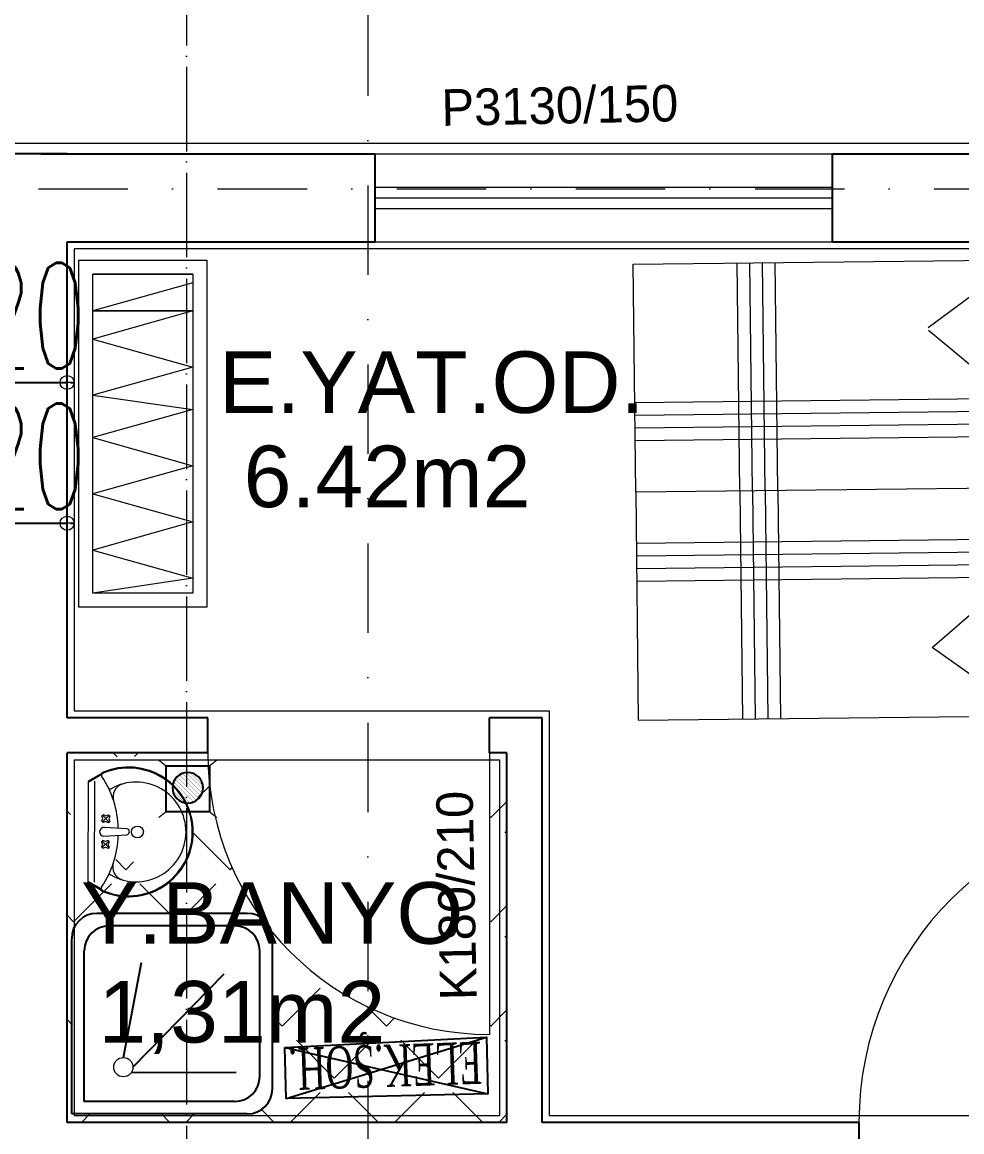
# Model space of a CAD drawing. Header units: millimetres. Extents: x -16104 to 67872, y -88009 to 12107.
# Drawn here: x 8411.8 to 8678.8, y 11147.1 to 11462.5 of the extents above; entities that cross this region are included whole.
import ezdxf

# ---------------------------------------------------------------- set-up
doc = ezdxf.new("R2010")
doc.units = ezdxf.units.MM
for name, pattern in [('ACAD_ISO04W100', [30, 24, -3, 0, -3]), ('ACAD_ISO07W100', [3, 0, -3]), ('DASHDOTX2', [50.8, 25.4, -12.7, 0, -12.7])]:
    doc.linetypes.add(name, pattern=pattern)
doc.layers.get('0').update_dxf_attribs({"color": 241})
for name, color, linetype, lineweight in [('AKS', 1, 'ACAD_ISO07W100', 5), ('akslar', 144, 'Continuous', 20), ('duvar', 123, 'Continuous', 25), ('emsal&kolon', 1, 'Continuous', 5), ('kapı', 3, 'Continuous', 5), ('OLCU', 54, 'Continuous', 13), ('PASEMCON', 2, 'Continuous', 9), ('pencere', 5, 'Continuous', 5), ('POZ', 36, 'Continuous', 18), ('SıVA', 40, 'Continuous', 9), ('TARAMA', 8, 'Continuous', 15), ('tefriş', 30, 'Continuous', 5), ('ÖLÇÜ', 252, 'Continuous', 20)]:
    doc.layers.add(name, color=color, linetype=linetype, lineweight=lineweight)
doc.styles.add('DIM', font='Txttw.shx', dxfattribs={"width": 0.6})
doc.styles.add('DIN', font='times.ttf', dxfattribs={"width": 0.6})
doc.styles.add('M2', font='stylu.ttf', dxfattribs={"height": 10})
doc.dimstyles.new('50', dxfattribs={"dimscale": 0, "dimtxt": 30, "dimasz": 1, "dimexe": 0, "dimexo": 2, "dimgap": 4, "dimtad": 1, "dimdec": 0, "dimzin": 0, "dimdsep": 46, "dimtxsty": 'DIM', "dimblk1": 'DOT', "dimblk2": 'DOT', "dimsah": 1, "dimcen": 1.5, "dimdle": 3, "dimse1": 1, "dimse2": 1, "dimclrd": 256, "dimclre": 9, "dimclrt": 256, "dimadec": 0, "dimazin": 0, "dimtfac": 0.24, "dimtdec": 0, "dimtix": 1, "dimtmove": 2, "dimatfit": 3, "dimldrblk": 'DOT', "dimfxl": 0, "dimtolj": 1, "dimtzin": 15, "dimarcsym": 0})

# ---------------------------------------------------------------- blocks, each defined once
blk = doc.blocks.new('lavabo')
at = {"layer": 'tefriş', "linetype": 'Continuous'}
for p, q in [((-22.77, -4.94), (-19.92, 0)), ((-22.43, -5.14), (-19.46, 0)), ((-19.92, 0), (19.92, 0)), ((19.46, 0), (22.43, -5.14)), ((19.92, 0), (22.77, -4.94)), ((19.92, -2.7), (-19.92, -2.7)), ((-6.25, -5.54), (-6.77, -6.08)), ((-6.77, -6.08), (-6.31, -7.1)), ((-6.31, -7.1), (-6.71, -8.15)), ((-6.71, -8.15), (-6.17, -8.66)), ((-6.51, -5.81), (-3.84, -8.34)), ((-6.44, -8.41), (-3.91, -5.74)), ((-5.2, -5.94), (-6.25, -5.54)), ((-6.17, -8.66), (-5.15, -8.21)), ((-4.18, -5.48), (-5.2, -5.94)), ((-5.15, -8.21), (-4.1, -8.61)), ((-3.64, -6), (-4.18, -5.48)), ((-4.1, -8.61), (-3.58, -8.07)), ((-4.04, -7.04), (-3.64, -6)), ((-3.58, -8.07), (-4.04, -7.04)), ((-1.17, -15.33), (-1.76, -6.54)), ((1.76, -6.26), (1.14, -15.33)), ((3.38, -5.9), (3.91, -5.38)), ((3.81, -6.94), (3.38, -5.9)), ((3.38, -7.98), (3.81, -6.94)), ((3.91, -8.51), (3.38, -7.98)), ((6.25, -8.24), (3.65, -5.64)), ((6.25, -5.64), (3.65, -8.24)), ((3.91, -5.38), (4.95, -5.81)), ((4.95, -8.08), (3.91, -8.51)), ((4.95, -5.81), (5.99, -5.38)), ((5.99, -8.51), (4.95, -8.08)), ((5.99, -5.38), (6.51, -5.9)), ((6.51, -7.98), (5.99, -8.51)), ((6.51, -5.9), (6.08, -6.94)), ((6.08, -6.94), (6.51, -7.98))]:
    blk.add_line(p, q, dxfattribs=at)
at = {"layer": 'tefriş', "linetype": 'Continuous', "extrusion": (0, 0, -1)}
for centre, major_axis, ratio, start_param, end_param in [((0, -16), (-18.1, -18.1), 1, 5.497787, 7.48683), ((0, -16), (-17.82, -17.82), 1, 5.497787, 7.48683), ((-22.66, -5.93), (-0.566, -0.566), 1, 1.203644, 1.828723), ((-23.47, -4.54), (-0.566, 0.566), 1, 2.879793, 3.399519), ((-22.66, -5.93), (-0.283, 0.283), 1, -0.367152, 0.257926), ((-23.47, -4.54), (-0.849, -0.849), 1, 4.45059, 4.970315), ((-22.3, -6.09), (-0.566, -0.566), 1, 1.828723, 2.945097), ((-0.28, 26.67), (-27.35, -27.35), 1, 5.526576, 6.089571), ((-17.71, -8.76), (-0.566, -0.566), 1, 2.805213, 4.453092), ((0, -6.4), (-1.25, -1.25), 1, 0.7034, 3.844992), ((0, -16), (-18.1, -18.1), 1, 3.508745, 5.497787), ((0, -16), (-17.82, -17.82), 1, 3.508745, 5.497787), ((0.28, 26.67), (-27.35, -27.35), 1, 4.906004, 5.469573), ((17.71, -8.76), (-0.566, -0.566), 1, 0.259297, 1.907176), ((22.3, -6.09), (-0.566, 0.566), 1, 0.196496, 1.31287), ((23.47, -4.54), (-0.849, 0.849), 1, 4.454463, 4.974188), ((23.47, -4.54), (-0.566, -0.566), 1, 6.025259, 6.544985), ((22.66, -5.93), (-0.283, 0.283), 1, 1.31287, 1.937948), ((22.66, -5.93), (-0.566, 0.566), 1, 1.31287, 1.937948), ((0, -19.04), (-13.92, 13.92), 1, 3.926991, 6.023888), ((-13.8, -15.22), (-3.8, -3.8), 1, 1.128011, 2.639725), ((0, -19.04), (-13.92, 13.92), 1, 1.830093, 3.926991), ((13.8, -15.22), (-3.8, -3.8), 1, 2.072664, 3.584378), ((-0.01, -19.56), (0, 2.35), 0.991954, 1.570796326779968, 7.853981633959554), ((-0.01, -15.24), (-0.82, 0.82), 1, 2.438193, 5.415789)]:
    blk.add_ellipse(centre, major_axis=major_axis, ratio=ratio, start_param=start_param, end_param=end_param, dxfattribs=at)
blk = doc.blocks.new('cv')
at = {"layer": 'tefriş', "linetype": 'ByBlock'}
for p, q in [((-13586.28, -26708.58), (-13586.28, -26744.07)), ((-13573.28, -26708.58), (-13573.28, -26744.07))]:
    blk.add_line(p, q, dxfattribs=at)
for points in [[(-13591.28, -26703.58), (-13468.02, -26703.58), (-13468.02, -26749.07), (-13591.28, -26749.07)], [(-13586.28, -26708.58), (-13473.02, -26708.58), (-13473.02, -26744.07), (-13586.28, -26744.07)]]:
    blk.add_lwpolyline(points, close=True, dxfattribs=at)
blk.add_lwpolyline([(-13583.28, -26708.58), (-13573.28, -26744.07), (-13573.28, -26708.58), (-13563.28, -26744.07), (-13553.28, -26708.58), (-13543.28, -26744.07), (-13538.28, -26708.58), (-13528.28, -26744.07), (-13518.28, -26708.58), (-13508.28, -26744.07), (-13498.28, -26708.58), (-13488.28, -26744.07), (-13478.28, -26708.58), (-13473.02, -26744.07)], dxfattribs=at)
blk = doc.blocks.new('sdj')
at = {"layer": 'tefriş', "linetype": 'ByBlock'}
for p, q in [((-13666.49, -26935.03), (-13666.49, -26845.03)), ((-13661.49, -26935.03), (-13661.49, -26845.03)), ((-13656.49, -26935.03), (-13656.49, -26845.03)), ((-13651.49, -26935.03), (-13651.49, -26845.03)), ((-13800.41, -26935.03), (-13756.91, -26850.4)), ((-13756.78, -26849.57), (-13726.52, -26871.49)), ((-13789.92, -26863.72), (-13770.43, -26863.72)), ((-13793.04, -26908.91), (-13793.04, -26867.39)), ((-13726.65, -26872.33), (-13800.41, -26935.03)), ((-13758.95, -26899.78), (-13610.41, -26899.78)), ((-13763.79, -26904.78), (-13610.41, -26904.78)), ((-13770.71, -26909.78), (-13610.41, -26909.78)), ((-13776.59, -26914.78), (-13610.41, -26914.78)), ((-13800.41, -26935.03), (-13756.91, -27019.66)), ((-13726.65, -26997.74), (-13800.41, -26935.03)), ((-13666.49, -26935.03), (-13666.49, -27025.03)), ((-13661.49, -26935.03), (-13661.49, -27025.03)), ((-13656.49, -26935.03), (-13656.49, -27025.03)), ((-13651.49, -26935.03), (-13651.49, -27025.03)), ((-13776.59, -26955.28), (-13610.41, -26955.28)), ((-13770.71, -26960.28), (-13610.41, -26960.28)), ((-13791.64, -26963.43), (-13791.64, -27004.95)), ((-13763.79, -26965.28), (-13610.41, -26965.28)), ((-13758.95, -26970.28), (-13610.41, -26970.28)), ((-13756.91, -27019.66), (-13726.65, -26997.74)), ((-13788.52, -27008.61), (-13769.04, -27008.61))]:
    blk.add_line(p, q, dxfattribs=at)
for points in [[(-13800.41, -26935.03), (-13610.41, -26935.03), (-13610.41, -26845.03), (-13800.41, -26845.03), (-13800.41, -26935.03)], [(-13800.41, -26935.03), (-13610.41, -26935.03), (-13610.41, -27025.03), (-13800.41, -27025.03), (-13800.41, -26935.03)]]:
    blk.add_lwpolyline(points, dxfattribs=at)
for centre, start, end in [((-13789.14, -26867.55), 101.4707, 177.6638), ((-13787.74, -27004.79), 182.3362, 258.5293)]:
    blk.add_arc(centre, 3.9, start, end, dxfattribs=at)
blk = doc.blocks.new('aqz')
at = {"color": 42}
blk.add_circle((-13968.82, -26601.31), 3.85, dxfattribs=at)
at = {"layer": 'tefriş', "lineweight": 25}
for p, q in [((-13919.41, -26539.97), (-13979.41, -26539.97)), ((-13924.41, -26544.97), (-13974.41, -26544.97)), ((-13989.41, -26619.97), (-13989.41, -26549.97)), ((-13909.41, -26609.97), (-13909.41, -26549.97)), ((-13984.41, -26614.97), (-13984.41, -26554.97)), ((-13914.41, -26604.97), (-13914.41, -26554.97)), ((-13968.82, -26597.46), (-13961.58, -26559.57)), ((-13964.98, -26601.31), (-13928.65, -26564.06)), ((-13965.59, -26603.39), (-13923.78, -26603.32)), ((-13924.41, -26614.97), (-13984.41, -26614.97)), ((-13919.41, -26619.97), (-13989.41, -26619.97))]:
    blk.add_line(p, q, dxfattribs=at)
for centre, start, end in [((-13979.41, -26549.97), 90, 180), ((-13919.41, -26549.97), 0, 90), ((-13974.41, -26554.97), 90, 180), ((-13924.41, -26554.97), 0, 90), ((-13924.41, -26604.97), 270, 0), ((-13919.41, -26609.97), 270, 0)]:
    blk.add_arc(centre, 10, start, end, dxfattribs=at)
blk = doc.blocks.new('A$C412C2498')
at = {"color": 5, "const_width": 0.6}
for points in [[(3.64, 24.29), (0.19, 27)], [(23.8, 24.29), (27.26, 27)], [(3.64, 2.95), (0.19, 0.24)], [(23.8, 2.95), (27.26, 0.24)]]:
    blk.add_lwpolyline(points, dxfattribs=at)
at = {"color": 5}
blk.add_lwpolyline([(23.8, 24.29), (3.64, 24.29), (3.64, 2.95), (23.8, 2.95)], close=True, dxfattribs=at)
at = {"const_width": 0.1}
for points in [[(6.68, 12.23), (14.63, 20.17)], [(6.76, 14.48), (12.37, 20.1)], [(7.15, 10.44), (16.41, 19.71)], [(7.89, 9.07), (17.79, 18.97)], [(8.8, 8), (18.86, 18.06)], [(9.96, 7.09), (19.77, 16.9)], [(11.26, 6.45), (20.41, 15.6)], [(13.03, 6.04), (20.82, 13.83)], [(14.77, 6.07), (20.78, 12.09)], [(17.41, 7.02), (19.84, 9.45)]]:
    blk.add_lwpolyline(points, dxfattribs=at)
blk.add_circle((13.74, 13.11), 7.12)
blk = doc.blocks.new('A$C5E2C1EC0')
at = {"xscale": 0.6105719971092185, "yscale": 0.6105719971092185, "zscale": 0.6105719971092185}
blk.add_blockref('A$C412C2498', (0, 0), dxfattribs=at)
blk = doc.blocks.new('90')
at = {"layer": 'duvar'}
for p, q in [((76726.22, -20900.91), (76710.05, -20843.58)), ((76711.76, -20900.91), (76726.22, -20843.58))]:
    blk.add_line(p, q, dxfattribs=at)
blk.add_lwpolyline([(76711.76, -20900.91), (76710.05, -20843.58), (76726.22, -20843.58), (76726.22, -20900.91)], close=True, dxfattribs=at)
at = {"layer": 'PASEMCON', "color": 7, "style": 'DIN', "width": 0.6}
blk.add_text('ELEK.ŞOH.', height=12.004, rotation=270.6425, dxfattribs=at).set_placement((76711.3, -20845.16))
blk = doc.blocks.new('DOT')
for p, q in [((0, 15), (0, -15)), ((-2, 0), (0, 0)), ((2, 0), (0, 0))]:
    blk.add_line(p, q)
blk.add_circle((0, 0), 2)
blk = doc.blocks.new('*D3998')
at = {"layer": 'Defpoints', "color": 0, "transparency": 16777216}
for p in [(8404.6, 11360.04), (8424.6, 11360.04), (8424.6, 11360.04)]:
    blk.add_point(p, dxfattribs=at)
at = {"layer": 'OLCU', "lineweight": -2, "transparency": 16777216}
for p, q in [((8403.6, 11360.04), (8402.6, 11360.04)), ((8404.6, 11360.04), (8424.6, 11360.04)), ((8425.6, 11360.04), (8426.6, 11360.04))]:
    blk.add_line(p, q, dxfattribs=at)
blk.add_blockref('DOT', (8404.6, 11360.04), dxfattribs=at)
at = {"layer": 'OLCU', "lineweight": -2, "transparency": 16777216, "rotation": 180}
blk.add_blockref('DOT', (8424.6, 11360.04), dxfattribs=at)
at = {"layer": 'OLCU', "transparency": 16777216, "insert": (8414.6, 11379.04), "char_height": 30, "attachment_point": 5, "style": 'DIM'}
blk.add_mtext('\\A1;20', dxfattribs=at)
blk = doc.blocks.new('*D4003')
at = {"layer": 'Defpoints', "color": 0, "transparency": 16777216}
for p in [(8404.6, 11320.04), (8424.6, 11320.04), (8424.6, 11320.04)]:
    blk.add_point(p, dxfattribs=at)
at = {"layer": 'OLCU', "lineweight": -2, "transparency": 16777216}
for p, q in [((8403.6, 11320.04), (8402.6, 11320.04)), ((8404.6, 11320.04), (8424.6, 11320.04)), ((8425.6, 11320.04), (8426.6, 11320.04))]:
    blk.add_line(p, q, dxfattribs=at)
blk.add_blockref('DOT', (8404.6, 11320.04), dxfattribs=at)
at = {"layer": 'OLCU', "lineweight": -2, "transparency": 16777216, "rotation": 180}
blk.add_blockref('DOT', (8424.6, 11320.04), dxfattribs=at)
at = {"layer": 'OLCU', "transparency": 16777216, "insert": (8414.6, 11339.04), "char_height": 30, "attachment_point": 5, "style": 'DIM'}
blk.add_mtext('\\A1;20', dxfattribs=at)

msp = doc.modelspace()

# ---------------------------------------------------------------- hatches: boundary and pattern name
at = {"layer": 'TARAMA'}
h = msp.add_hatch(dxfattribs=at)
h.set_pattern_fill('ANGLE,_O', color=256, scale=3, angle=45)
h.set_pattern_definition([(45, (-3603.728, 1e-10), (-14.817423, 14.817423), [15.24, -5.715]), (135, (-3603.728, 1e-10), (-14.817423, -14.817423), [15.24, -5.715])])
edge = h.paths.add_edge_path()
edge.add_line((8317.92, 11139.73), (8208.42, 11139.73))
edge.add_line((8208.42, 11139.73), (8208.42, 11134.73))
edge.add_line((8208.42, 11134.73), (8288.42, 11134.73))
edge.add_arc((8208.42, 11134.73), 80, -90, 0, ccw=False)
edge.add_line((8208.42, 11054.73), (8208.42, 10999.73))
edge.add_line((8208.42, 10999.73), (8221.26, 10999.73))
edge.add_ellipse((8230.68, 10983.89), major_axis=(13.03, 13.03), ratio=1, start_angle=44.4709, end_angle=75.7362, ccw=False)
edge.add_ellipse((8230.68, 10983.89), major_axis=(13.03, 13.03), ratio=1, start_angle=374.2638, end_angle=404.4709, ccw=False)
edge.add_line((8240.1, 10999.73), (8317.92, 10999.73))
edge.add_line((8317.92, 10999.73), (8317.92, 11006.07))
edge.add_line((8317.92, 11006.07), (8309.07, 11006.07))
edge.add_line((8309.07, 11006.07), (8309.07, 11019.09))
edge.add_line((8309.07, 11019.09), (8317.92, 11019.09))
edge.add_line((8317.92, 11019.09), (8317.92, 11139.73))
h.paths.add_polyline_path([(8403.42, 11139.73), (8317.92, 11139.73), (8317.92, 11019.09), (8321.38, 11019.09), (8321.38, 11006.07), (8317.92, 11006.07), (8317.92, 10999.73), (8322.92, 10999.73), (8403.42, 10999.73)])
edge = h.paths.add_edge_path(flags=16)
edge.add_arc((8343.19, 11062.61), 8.1, 90.1082, 180.1082, ccw=False)
edge.add_line((8343.18, 11070.71), (8385.27, 11070.79))
edge.add_line((8385.27, 11070.79), (8384.77, 11087.52))
edge.add_ellipse((8385.33, 11091.15), major_axis=(-2.6, 2.6), ratio=1, start_angle=45.8402, end_angle=126.2421, ccw=False)
edge.add_line((8381.66, 11091.1), (8381.55, 11098.48))
edge.add_line((8381.55, 11098.48), (8379.79, 11098.15))
edge.add_line((8379.79, 11098.15), (8378.31, 11097.79))
edge.add_line((8378.31, 11097.79), (8377.08, 11097.41))
edge.add_line((8377.08, 11097.41), (8376.06, 11097.03))
edge.add_line((8376.06, 11097.03), (8375.22, 11096.63))
edge.add_line((8375.22, 11096.63), (8374.52, 11096.24))
edge.add_line((8374.52, 11096.24), (8373.93, 11095.86))
edge.add_line((8373.93, 11095.86), (8373.4, 11095.49))
edge.add_line((8373.4, 11095.49), (8372.92, 11095.14))
edge.add_line((8372.92, 11095.14), (8372.48, 11094.81))
edge.add_line((8372.48, 11094.81), (8372.05, 11094.5))
edge.add_line((8372.05, 11094.5), (8371.65, 11094.2))
edge.add_line((8371.65, 11094.2), (8371.26, 11093.92))
edge.add_line((8371.26, 11093.92), (8370.88, 11093.64))
edge.add_line((8370.88, 11093.64), (8370.5, 11093.38))
edge.add_line((8370.5, 11093.38), (8369.93, 11092.98))
edge.add_line((8369.93, 11092.98), (8369.15, 11092.47))
edge.add_line((8369.15, 11092.47), (8368.36, 11091.98))
edge.add_line((8368.36, 11091.98), (8367.56, 11091.54))
edge.add_line((8367.56, 11091.54), (8366.78, 11091.14))
edge.add_line((8366.78, 11091.14), (8366.01, 11090.8))
edge.add_line((8366.01, 11090.8), (8365.23, 11090.52))
edge.add_line((8365.23, 11090.52), (8364.42, 11090.29))
edge.add_line((8364.42, 11090.29), (8363.56, 11090.11))
edge.add_line((8363.56, 11090.11), (8362.85, 11090.01))
edge.add_line((8362.85, 11090.01), (8362.37, 11089.95))
edge.add_line((8362.37, 11089.95), (8361.89, 11089.9))
edge.add_line((8361.89, 11089.9), (8361.39, 11089.86))
edge.add_line((8361.39, 11089.86), (8360.9, 11089.83))
edge.add_line((8360.9, 11089.83), (8360.4, 11089.8))
edge.add_line((8360.4, 11089.8), (8359.91, 11089.78))
edge.add_line((8359.91, 11089.78), (8359.42, 11089.76))
edge.add_line((8359.42, 11089.76), (8358.92, 11089.75))
edge.add_line((8358.92, 11089.75), (8358.41, 11089.75))
edge.add_line((8358.41, 11089.75), (8357.88, 11089.75))
edge.add_line((8357.88, 11089.75), (8357.32, 11089.77))
edge.add_line((8357.32, 11089.77), (8356.71, 11089.79))
edge.add_line((8356.71, 11089.79), (8356.05, 11089.83))
edge.add_line((8356.05, 11089.83), (8355.33, 11089.89))
edge.add_line((8355.33, 11089.89), (8354.55, 11089.97))
edge.add_line((8354.55, 11089.97), (8353.69, 11090.07))
edge.add_line((8353.69, 11090.07), (8352.77, 11090.2))
edge.add_line((8352.77, 11090.2), (8351.79, 11090.37))
edge.add_line((8351.79, 11090.37), (8350.75, 11090.59))
edge.add_line((8350.75, 11090.59), (8349.66, 11090.85))
edge.add_line((8349.66, 11090.85), (8348.51, 11091.18))
edge.add_line((8348.51, 11091.18), (8347.32, 11091.57))
edge.add_line((8347.32, 11091.57), (8346.08, 11092.05))
edge.add_line((8346.08, 11092.05), (8344.78, 11092.64))
edge.add_line((8344.78, 11092.64), (8343.42, 11093.41))
edge.add_line((8343.42, 11093.41), (8341.98, 11094.39))
edge.add_line((8341.98, 11094.39), (8340.44, 11095.63))
edge.add_line((8340.44, 11095.63), (8338.81, 11097.19))
edge.add_line((8338.81, 11097.19), (8337.06, 11099.11))
edge.add_line((8337.06, 11099.11), (8335.18, 11101.46))
edge.add_ellipse((8351.3, 11108.54), major_axis=(-12.46, 12.46), ratio=1, start_angle=22.9089, end_angle=68.7716)
edge.add_line((8334.98, 11115.15), (8336.79, 11117.55))
edge.add_line((8336.79, 11117.55), (8338.48, 11119.52))
edge.add_line((8338.48, 11119.52), (8340.07, 11121.13))
edge.add_line((8340.07, 11121.13), (8341.56, 11122.42))
edge.add_line((8341.56, 11122.42), (8342.98, 11123.44))
edge.add_line((8342.98, 11123.44), (8344.32, 11124.24))
edge.add_line((8344.32, 11124.24), (8345.6, 11124.88))
edge.add_line((8345.6, 11124.88), (8346.82, 11125.39))
edge.add_line((8346.82, 11125.39), (8348.01, 11125.81))
edge.add_line((8348.01, 11125.81), (8349.14, 11126.18))
edge.add_line((8349.14, 11126.18), (8350.23, 11126.48))
edge.add_line((8350.23, 11126.48), (8351.26, 11126.72))
edge.add_line((8351.26, 11126.72), (8352.23, 11126.92))
edge.add_line((8352.23, 11126.92), (8353.15, 11127.08))
edge.add_line((8353.15, 11127.08), (8354, 11127.2))
edge.add_line((8354, 11127.2), (8354.78, 11127.3))
edge.add_line((8354.78, 11127.3), (8355.5, 11127.38))
edge.add_line((8355.5, 11127.38), (8356.16, 11127.44))
edge.add_line((8356.16, 11127.44), (8356.76, 11127.49))
edge.add_line((8356.76, 11127.49), (8357.33, 11127.52))
edge.add_line((8357.33, 11127.52), (8357.86, 11127.54))
edge.add_line((8357.86, 11127.54), (8358.37, 11127.55))
edge.add_line((8358.37, 11127.55), (8358.86, 11127.55))
edge.add_line((8358.86, 11127.55), (8359.35, 11127.55))
edge.add_line((8359.35, 11127.55), (8359.85, 11127.54))
edge.add_line((8359.85, 11127.54), (8360.34, 11127.53))
edge.add_line((8360.34, 11127.53), (8360.84, 11127.51))
edge.add_line((8360.84, 11127.51), (8361.34, 11127.48))
edge.add_line((8361.34, 11127.48), (8361.82, 11127.45))
edge.add_line((8361.82, 11127.45), (8362.3, 11127.41))
edge.add_line((8362.3, 11127.41), (8363.02, 11127.32))
edge.add_line((8363.02, 11127.32), (8363.88, 11127.17))
edge.add_line((8363.88, 11127.17), (8364.7, 11126.96))
edge.add_line((8364.7, 11126.96), (8365.48, 11126.7))
edge.add_line((8365.48, 11126.7), (8366.26, 11126.39))
edge.add_line((8366.26, 11126.39), (8367.06, 11126.02))
edge.add_line((8367.06, 11126.02), (8367.87, 11125.59))
edge.add_line((8367.87, 11125.59), (8368.67, 11125.13))
edge.add_line((8368.67, 11125.13), (8369.46, 11124.65))
edge.add_line((8369.46, 11124.65), (8370.05, 11124.27))
edge.add_line((8370.05, 11124.27), (8370.43, 11124.01))
edge.add_line((8370.43, 11124.01), (8370.82, 11123.75))
edge.add_line((8370.82, 11123.75), (8371.22, 11123.47))
edge.add_line((8371.22, 11123.47), (8371.63, 11123.19))
edge.add_line((8371.63, 11123.19), (8372.06, 11122.89))
edge.add_line((8372.06, 11122.89), (8372.52, 11122.57))
edge.add_line((8372.52, 11122.57), (8373.01, 11122.24))
edge.add_line((8373.01, 11122.24), (8373.54, 11121.89))
edge.add_line((8373.54, 11121.89), (8374.15, 11121.52))
edge.add_line((8374.15, 11121.52), (8374.86, 11121.15))
edge.add_line((8374.86, 11121.15), (8375.71, 11120.78))
edge.add_line((8375.71, 11120.78), (8376.74, 11120.42))
edge.add_line((8376.74, 11120.42), (8377.98, 11120.08))
edge.add_line((8377.98, 11120.08), (8379.47, 11119.77))
edge.add_line((8379.47, 11119.77), (8381.24, 11119.49))
edge.add_line((8381.24, 11119.49), (8381.13, 11126.87))
edge.add_ellipse((8384.81, 11126.92), major_axis=(2.6, 2.6), ratio=1, start_angle=50.6039, end_angle=135.8402, ccw=False)
edge.add_line((8384.45, 11130.58), (8396.72, 11131.79))
edge.add_arc((8397.01, 11128.8), 3, 0.8402, 95.6039, ccw=False)
edge.add_line((8400.01, 11128.84), (8400.58, 11089.68))
edge.add_arc((8397.58, 11089.64), 3, -25.2331, 0.8402, ccw=False)
edge.add_line((8400.3, 11088.36), (8400.3, 11051.93))
edge.add_line((8400.3, 11051.93), (8399.92, 11051.93))
edge.add_line((8399.92, 11051.93), (8400, 11006.02))
edge.add_line((8400, 11006.02), (8343.3, 11005.91))
edge.add_arc((8343.29, 11014.01), 8.1, 180.1082, 270.1082, ccw=False)
edge.add_line((8335.19, 11014), (8335.09, 11062.6))
h.paths.add_polyline_path([(8339.15, 11058.56, -0.414214), (8347.24, 11066.67), (8387.74, 11066.75, -0.055564), (8389.52, 11066.55), (8392.66, 11079), (8390.37, 11087.12), (8394.64, 11086.83), (8389.52, 11066.55, -0.350581), (8395.85, 11058.66), (8395.94, 11010.06), (8347.34, 11009.97, -0.414214), (8339.23, 11018.06)], flags=0)
h.paths.add_polyline_path([(8387.97, 11022.67, -1), (8381.74, 11022.67, -1)], flags=0)
h.paths.add_polyline_path([(8349.62, 11111.29), (8349.44, 11111.33), (8349.24, 11111.36), (8349.03, 11111.39), (8348.82, 11111.42), (8348.6, 11111.43), (8348.39, 11111.44), (8348.19, 11111.44), (8348, 11111.43), (8347.82, 11111.42), (8347.65, 11111.39), (8347.48, 11111.36), (8347.32, 11111.32), (8347.17, 11111.27), (8347.02, 11111.22), (8346.87, 11111.16), (8346.73, 11111.09), (8346.59, 11111.02), (8346.45, 11110.94), (8346.32, 11110.86), (8346.2, 11110.77), (8346.08, 11110.67), (8345.97, 11110.57), (8345.86, 11110.46), (8345.75, 11110.35), (8345.65, 11110.23), (8345.56, 11110.11), (8345.48, 11109.99), (8345.4, 11109.86), (8345.33, 11109.73), (8345.27, 11109.6), (8345.21, 11109.47), (8345.16, 11109.33), (8345.12, 11109.19), (8345.09, 11109.05), (8345.06, 11108.91), (8345.04, 11108.77), (8345.04, 11108.63), (8345.03, 11108.49), (8345.04, 11108.35), (8345.05, 11108.21), (8345.07, 11108.07), (8345.1, 11107.93), (8345.14, 11107.79), (8345.19, 11107.65), (8345.24, 11107.52), (8345.3, 11107.39), (8345.37, 11107.26), (8345.44, 11107.13), (8345.52, 11107), (8345.61, 11106.88), (8345.71, 11106.77), (8345.81, 11106.65), (8345.91, 11106.54), (8346.03, 11106.44), (8346.14, 11106.34), (8346.27, 11106.25), (8346.39, 11106.16), (8346.53, 11106.08), (8346.66, 11106.01), (8346.8, 11105.94), (8346.95, 11105.88), (8347.1, 11105.82), (8347.25, 11105.77), (8347.4, 11105.73), (8347.57, 11105.69), (8347.73, 11105.67), (8347.91, 11105.65), (8348.09, 11105.64), (8348.28, 11105.63), (8348.48, 11105.64), (8348.69, 11105.65), (8348.9, 11105.68), (8349.11, 11105.71), (8349.32, 11105.74), (8349.52, 11105.78), (8349.79, 11105.85), (8349.86, 11105.88), (8349.54, 11105.78), (8348.89, 11105.67), (8348.27, 11105.62), (8347.73, 11105.66), (8347.17, 11105.78), (8346.59, 11106.03), (8346.07, 11106.38), (8345.65, 11106.82), (8345.32, 11107.32), (8345.11, 11107.86), (8345.02, 11108.42), (8345.06, 11108.99), (8345.22, 11109.54), (8345.51, 11110.06), (8345.9, 11110.53), (8346.38, 11110.91), (8346.94, 11111.2), (8347.48, 11111.37), (8348, 11111.44), (8348.59, 11111.44), (8349.25, 11111.37), (8349.71, 11111.27), (8349.78, 11111.24)], flags=0)
edge = h.paths.add_edge_path()
edge.add_ellipse((8213.71, 10975.8), major_axis=(-0.407, 0.407), ratio=1, start_angle=254.4709, end_angle=284.2489)
edge.add_ellipse((8214.3, 10976.79), major_axis=(-0.407, 0.407), ratio=1, start_angle=68.4346, end_angle=104.2489, ccw=False)
edge.add_ellipse((8230.68, 10983.89), major_axis=(13.03, 13.03), ratio=1, start_angle=116.5187, end_angle=158.4346, ccw=False)
edge.add_line((8213.2, 10989.73), (8208.42, 10989.73))
edge.add_line((8208.42, 10989.73), (8208.42, 10969.73))
edge.add_line((8208.42, 10969.73), (8252.92, 10969.73))
edge.add_line((8252.92, 10969.73), (8252.92, 10989.73))
edge.add_line((8252.92, 10989.73), (8248.17, 10989.73))
edge.add_ellipse((8230.68, 10983.89), major_axis=(13.03, 13.03), ratio=1, start_angle=290.5071, end_angle=333.4813, ccw=False)
edge.add_ellipse((8246.93, 10976.49), major_axis=(0.407, 0.407), ratio=1, start_angle=254.6928, end_angle=290.5071, ccw=False)
edge.add_ellipse((8247.5, 10975.49), major_axis=(0.407, 0.407), ratio=1, start_angle=74.6928, end_angle=104.4709)
edge.add_line((8247.01, 10975.78), (8244.92, 10972.24))
edge.add_line((8244.92, 10972.24), (8216.24, 10972.5))
edge.add_line((8216.24, 10972.5), (8214.21, 10976.08))
edge = h.paths.add_edge_path()
edge.add_ellipse((8230.68, 10983.89), major_axis=(13.03, 13.03), ratio=1, start_angle=75.7362, end_angle=116.5187, ccw=False)
edge.add_line((8221.26, 10999.73), (8208.42, 10999.73))
edge.add_line((8208.42, 10999.73), (8208.42, 10989.73))
edge.add_line((8208.42, 10989.73), (8213.2, 10989.73))
edge = h.paths.add_edge_path()
edge.add_line((8252.92, 10999.73), (8240.1, 10999.73))
edge.add_ellipse((8230.68, 10983.89), major_axis=(13.03, 13.03), ratio=1, start_angle=333.4813, end_angle=374.2638, ccw=False)
edge.add_line((8248.17, 10989.73), (8252.92, 10989.73))
edge.add_line((8252.92, 10989.73), (8252.92, 10999.73))
h.paths.add_polyline_path([(8183.07, 11146.37), (8223.78, 11146.37), (8223.78, 11101.37), (8183.07, 11101.37)], flags=9)
h.paths.add_polyline_path([(8277, 11146.37), (8334.85, 11146.37), (8334.85, 11101.37), (8277, 11101.37)], flags=9)
h.paths.add_polyline_path([(8220.15, 11052.4), (8308.13, 11052.4), (8308.13, 11022.61), (8220.15, 11022.61)], flags=24)
h.paths.add_polyline_path([(8221.92, 11078.59), (8313.38, 11078.59), (8313.38, 11051.73), (8221.92, 11051.73)], flags=25)
h.paths.add_polyline_path([(8318.13, 11124.37), (8318.13, 11165.09), (8363.13, 11165.09), (8363.13, 11124.37)], flags=9)
h.paths.add_polyline_path([(8316.42, 11040.8), (8316.42, 11098.66), (8361.42, 11098.66), (8361.42, 11040.8)], flags=9)
h.paths.add_polyline_path([(8316.42, 10967.66), (8316.42, 11011.8), (8361.42, 11011.8), (8361.42, 10967.66)], flags=9)
h.paths.add_polyline_path([(8391.35, 11146.37), (8435.5, 11146.37), (8435.5, 11101.37), (8391.35, 11101.37)], flags=9)
h.paths.add_polyline_path([(8378.11, 11111.45), (8378.8, 11050), (8401.87, 11050.26), (8401.18, 11111.7)], flags=24)
h.paths.add_polyline_path([(8210.54, 10944.37), (8210.54, 10985.09), (8255.54, 10985.09), (8255.54, 10944.37)], flags=9)
at = {"layer": 'ÖLÇÜ'}
h = msp.add_hatch(dxfattribs=at)
h.set_pattern_fill('ANGLE,_O', color=256, scale=3, angle=45)
h.set_pattern_definition([(45, (-7205.948, 17059.605), (-14.817423, 14.817423), [15.24, -5.715]), (135, (-7205.948, 17059.605), (-14.817423, -14.817423), [15.24, -5.715])])
h.paths.add_polyline_path([(8549.6, 11254.73), (8544.6, 11254.73), (8544.6, 11174.73, -0.129821), (8505.1, 11185.16), (8505.1, 11149.73), (8549.6, 11149.73)])
edge = h.paths.add_edge_path()
edge.add_line((8464.6, 11254.73), (8424.6, 11254.73))
edge.add_line((8424.6, 11254.73), (8424.6, 11149.73))
edge.add_line((8424.6, 11149.73), (8505.1, 11149.73))
edge.add_line((8505.1, 11149.73), (8505.1, 11185.16))
edge.add_arc((8544.6, 11254.73), 80, 219.6043, 240.4126, ccw=False)
edge.add_ellipse((8476.04, 11202.02), major_axis=(-5.04, 5.04), ratio=1, start_angle=225, end_angle=238.9111, ccw=False)
edge.add_line((8483.17, 11202.02), (8483.17, 11159.25))
edge.add_ellipse((8476.04, 11159.25), major_axis=(-5.04, 5.04), ratio=1, start_angle=135, end_angle=225, ccw=False)
edge.add_line((8476.04, 11152.12), (8426.14, 11152.12))
edge.add_line((8426.14, 11152.12), (8426.14, 11202.02))
edge.add_ellipse((8433.27, 11202.02), major_axis=(5.04, 5.04), ratio=1, start_angle=45, end_angle=135, ccw=False)
edge.add_line((8433.27, 11209.15), (8476.04, 11209.15))
edge.add_ellipse((8476.04, 11202.02), major_axis=(-5.04, 5.04), ratio=1, start_angle=286.2016, end_angle=315, ccw=False)
edge.add_arc((8544.6, 11254.73), 80, 180, 215.5084, ccw=False)
edge = h.paths.add_edge_path(flags=16)
edge.add_ellipse((8443.33, 11242.17), major_axis=(-13.03, 13.03), ratio=1, start_angle=135.2104, end_angle=249.1741, ccw=False)
edge.add_ellipse((8443.33, 11242.17), major_axis=(-13.03, 13.03), ratio=1, start_angle=21.2466, end_angle=135.2104, ccw=False)
edge.add_ellipse((8426.98, 11249.36), major_axis=(0.407, 0.407), ratio=1, start_angle=75.4323, end_angle=111.2466)
edge.add_ellipse((8426.4, 11250.35), major_axis=(0.407, 0.407), ratio=1, start_angle=255.4323, end_angle=285.2104)
edge.add_line((8426.9, 11250.07), (8428.94, 11253.63))
edge.add_line((8428.94, 11253.63), (8457.63, 11253.74))
edge.add_line((8457.63, 11253.74), (8459.69, 11250.19))
edge.add_ellipse((8460.19, 11250.48), major_axis=(-0.407, 0.407), ratio=1, start_angle=75.2104, end_angle=104.9885)
edge.add_ellipse((8459.62, 11249.48), major_axis=(0.407, 0.407), ratio=1, start_angle=339.1741, end_angle=374.9885)
h.paths.add_polyline_path([(8447.61, 11247.58), (8446.87, 11247.89), (8446.12, 11247.57), (8445.74, 11247.95), (8446.05, 11248.7), (8445.73, 11249.45), (8446.11, 11249.83), (8446.86, 11249.52), (8447.61, 11249.83), (8447.99, 11249.45), (8447.68, 11248.71), (8447.99, 11247.96)], flags=0)
h.paths.add_polyline_path([(8440.36, 11247.48), (8439.6, 11247.76), (8438.86, 11247.43), (8438.47, 11247.8), (8438.76, 11248.56), (8438.43, 11249.29), (8438.8, 11249.68), (8439.55, 11249.4), (8440.29, 11249.73), (8440.68, 11249.36), (8440.39, 11248.6), (8440.72, 11247.87)], flags=0)
h.paths.add_polyline_path([(8429.11, 11194.57), (8515.45, 11194.57), (8515.45, 11164.79), (8429.11, 11164.79)], flags=9)
h.paths.add_polyline_path([(8425.31, 11222.74), (8541.58, 11222.74), (8541.58, 11195.88), (8425.31, 11195.88)], flags=9)

# ---------------------------------------------------------------- linework, layer by layer
at = {"layer": 'AKS', "color": 1, "linetype": 'ACAD_ISO04W100'}
msp.add_line((8458.57, 11690.54), (8458.57, 9368.1), dxfattribs=at)
at = {"layer": 'akslar', "linetype": 'DASHDOTX2'}
for p, q in [((8510.1, 11925.04), (8510.1, 9115.54)), ((6889.48, 11415.04), (9939.48, 11415.04))]:
    msp.add_line(p, q, dxfattribs=at)
at = {"layer": 'duvar'}
for p, q in [((8424.6, 11425.04), (8305.85, 11425.04)), ((8417.1, 11425.04), (8512.1, 11425.04)), ((8512.1, 11400.04), (8512.1, 11425.04)), ((8642.1, 11425.04), (8729.6, 11425.04)), ((8642.1, 11400.04), (8642.1, 11425.04)), ((8642.1, 11425.04), (8729.6, 11425.04)), ((8424.6, 11264.73), (8424.6, 11400.04)), ((8424.6, 11400.04), (8512.1, 11400.04)), ((8642.1, 11400.04), (8729.6, 11400.04)), ((8464.6, 11264.73), (8424.6, 11264.73)), ((8464.6, 11254.73), (8464.6, 11264.73)), ((8559.6, 11264.73), (8544.6, 11264.73)), ((8544.6, 11254.73), (8544.6, 11264.73)), ((8559.6, 11149.73), (8559.6, 11264.73)), ((8464.6, 11254.73), (8424.6, 11254.73)), ((8424.6, 11149.73), (8424.6, 11254.73)), ((8549.6, 11254.73), (8544.6, 11254.73)), ((8549.6, 11149.73), (8549.6, 11254.73)), ((8549.6, 11149.73), (8424.6, 11149.73)), ((8649.6, 11149.73), (8559.6, 11149.73)), ((8649.6, 11149.73), (8649.6, 11139.73))]:
    msp.add_line(p, q, dxfattribs=at)
at = {"layer": 'kapı'}
msp.add_line((8544.6, 11254.73), (8544.6, 11174.73), dxfattribs=at)
for centre, radius, start, end in [((8544.6, 11254.73), 80, 180, 270), ((8739.6, 11149.73), 90, 90, 180)]:
    msp.add_arc(centre, radius, start, end, dxfattribs=at)
at = {"layer": 'pencere'}
for p, q in [((8512.1, 11425.04), (8642.1, 11425.04)), ((8512.1, 11415.54), (8642.1, 11415.54)), ((8512.1, 11412.54), (8642.1, 11412.54)), ((8512.1, 11409.54), (8642.1, 11409.54)), ((8512.1, 11400.04), (8642.1, 11400.04))]:
    msp.add_line(p, q, dxfattribs=at)
at = {"layer": 'SıVA'}
for points in [[(7386.6, 11428.04), (9442.6, 11428.04), (9442.6, 10487.04), (8809.6, 10487.04), (8809.6, 9848.54), (8844.6, 9848.54), (8844.6, 9612.54), (8018.6, 9612.54), (8018.6, 10343.04), (8186.6, 10343.04), (8186.6, 10487.04), (7386.6, 10487.04)], [(8727.6, 11398.04), (8426.6, 11398.04), (8426.6, 11266.73), (8464.6, 11266.73), (8561.6, 11266.73), (8561.6, 11151.73), (8742.6, 11151.73), (8742.6, 11373.04), (8727.6, 11373.04)], [(8426.6, 11151.73), (8547.6, 11151.73), (8547.6, 11252.73), (8426.6, 11252.73)]]:
    msp.add_lwpolyline(points, close=True, dxfattribs=at)

# ---------------------------------------------------------------- block references
at = {"ltscale": 50, "xscale": -1, "rotation": 180}
msp.add_blockref('A$C5E2C1EC0', (8450.5, 11252.85), dxfattribs=at)
at = {"layer": 'SıVA', "rotation": 271.3039972555562}
msp.add_blockref('90', (27636.27, 88338.52), dxfattribs=at)
at = {"layer": 'tefriş'}
for name, p, xscale, yscale, zscale, rotation in [('cv', (29827.2, 521.77), 0.8000000000029104, 0.8000000000029104, 0.8000000000029104, 270), ('sdj', (-1430.86, 30610.63), -0.7200000000006693, 0.7200000000011642, 0.7200000000000001, 0.6445690611880739), ('lavabo', (8430.51, 11232.34), -0.7200000000267572, 0.720000000030268, 0.7200000000000002, 89.78962469105191)]:
    msp.add_blockref(name, p, dxfattribs=dict(at, xscale=xscale, yscale=yscale, zscale=zscale, rotation=rotation))
at = {"layer": 'tefriş', "xscale": 0.7128000000011525, "yscale": 0.7128000000011525, "zscale": 0.7128000000011525}
msp.add_blockref('aqz', (18397.56, 30126.84), dxfattribs=at)

# ---------------------------------------------------------------- texts
at = {"layer": 'emsal&kolon', "char_height": 17.5, "width": 1076.8413}
for s, insert, attachment_point in [('{\\fArial|b0|i0|c162|p34;E.YAT.OD.}', (8588.67, 11351.13), 9), ('{\\fArial|b0|i0|c162|p34;6.42m2}', (8474.76, 11324.35), 7), ('{\\fArial|b0|i0|c162|p34;Y.BANYO}', (8537.2, 11200.26), 9), ('{\\fArial|b0|i0|c162|p34;1,31m2}', (8433.48, 11169.17), 7)]:
    msp.add_mtext(s, dxfattribs=dict(at, insert=insert, attachment_point=attachment_point))
at = {"layer": 'POZ', "style": 'M2', "flags": 4}
for tag, p, rotation in [('P3130/150', (8531.08, 11432.96), 1.1392), ('K180/210', (8541.02, 11184.53), 91.1392)]:
    msp.add_attdef(tag, p, 'K1 80/210', height=10.4, rotation=rotation, dxfattribs=at)

# ---------------------------------------------------------------- dimensions: what is measured, and where the dimension line sits
at = {"layer": 'OLCU'}
for base, p1, p2, picture, middle in [((8424.6, 11360.04), (8404.6, 11360.04), (8424.6, 11360.04), '*D3998', (8414.6, 11379.04)), ((8424.6, 11320.04), (8404.6, 11320.04), (8424.6, 11320.04), '*D4003', (8414.6, 11339.04))]:
    dim = msp.add_linear_dim(base=base, p1=p1, p2=p2, dimstyle='50', override={"dimscale": 1}, dxfattribs=at)
    dim.commit()
    dim.dimension.update_dxf_attribs({"geometry": picture, "text_midpoint": middle})

doc.saveas('drawing.dxf')
